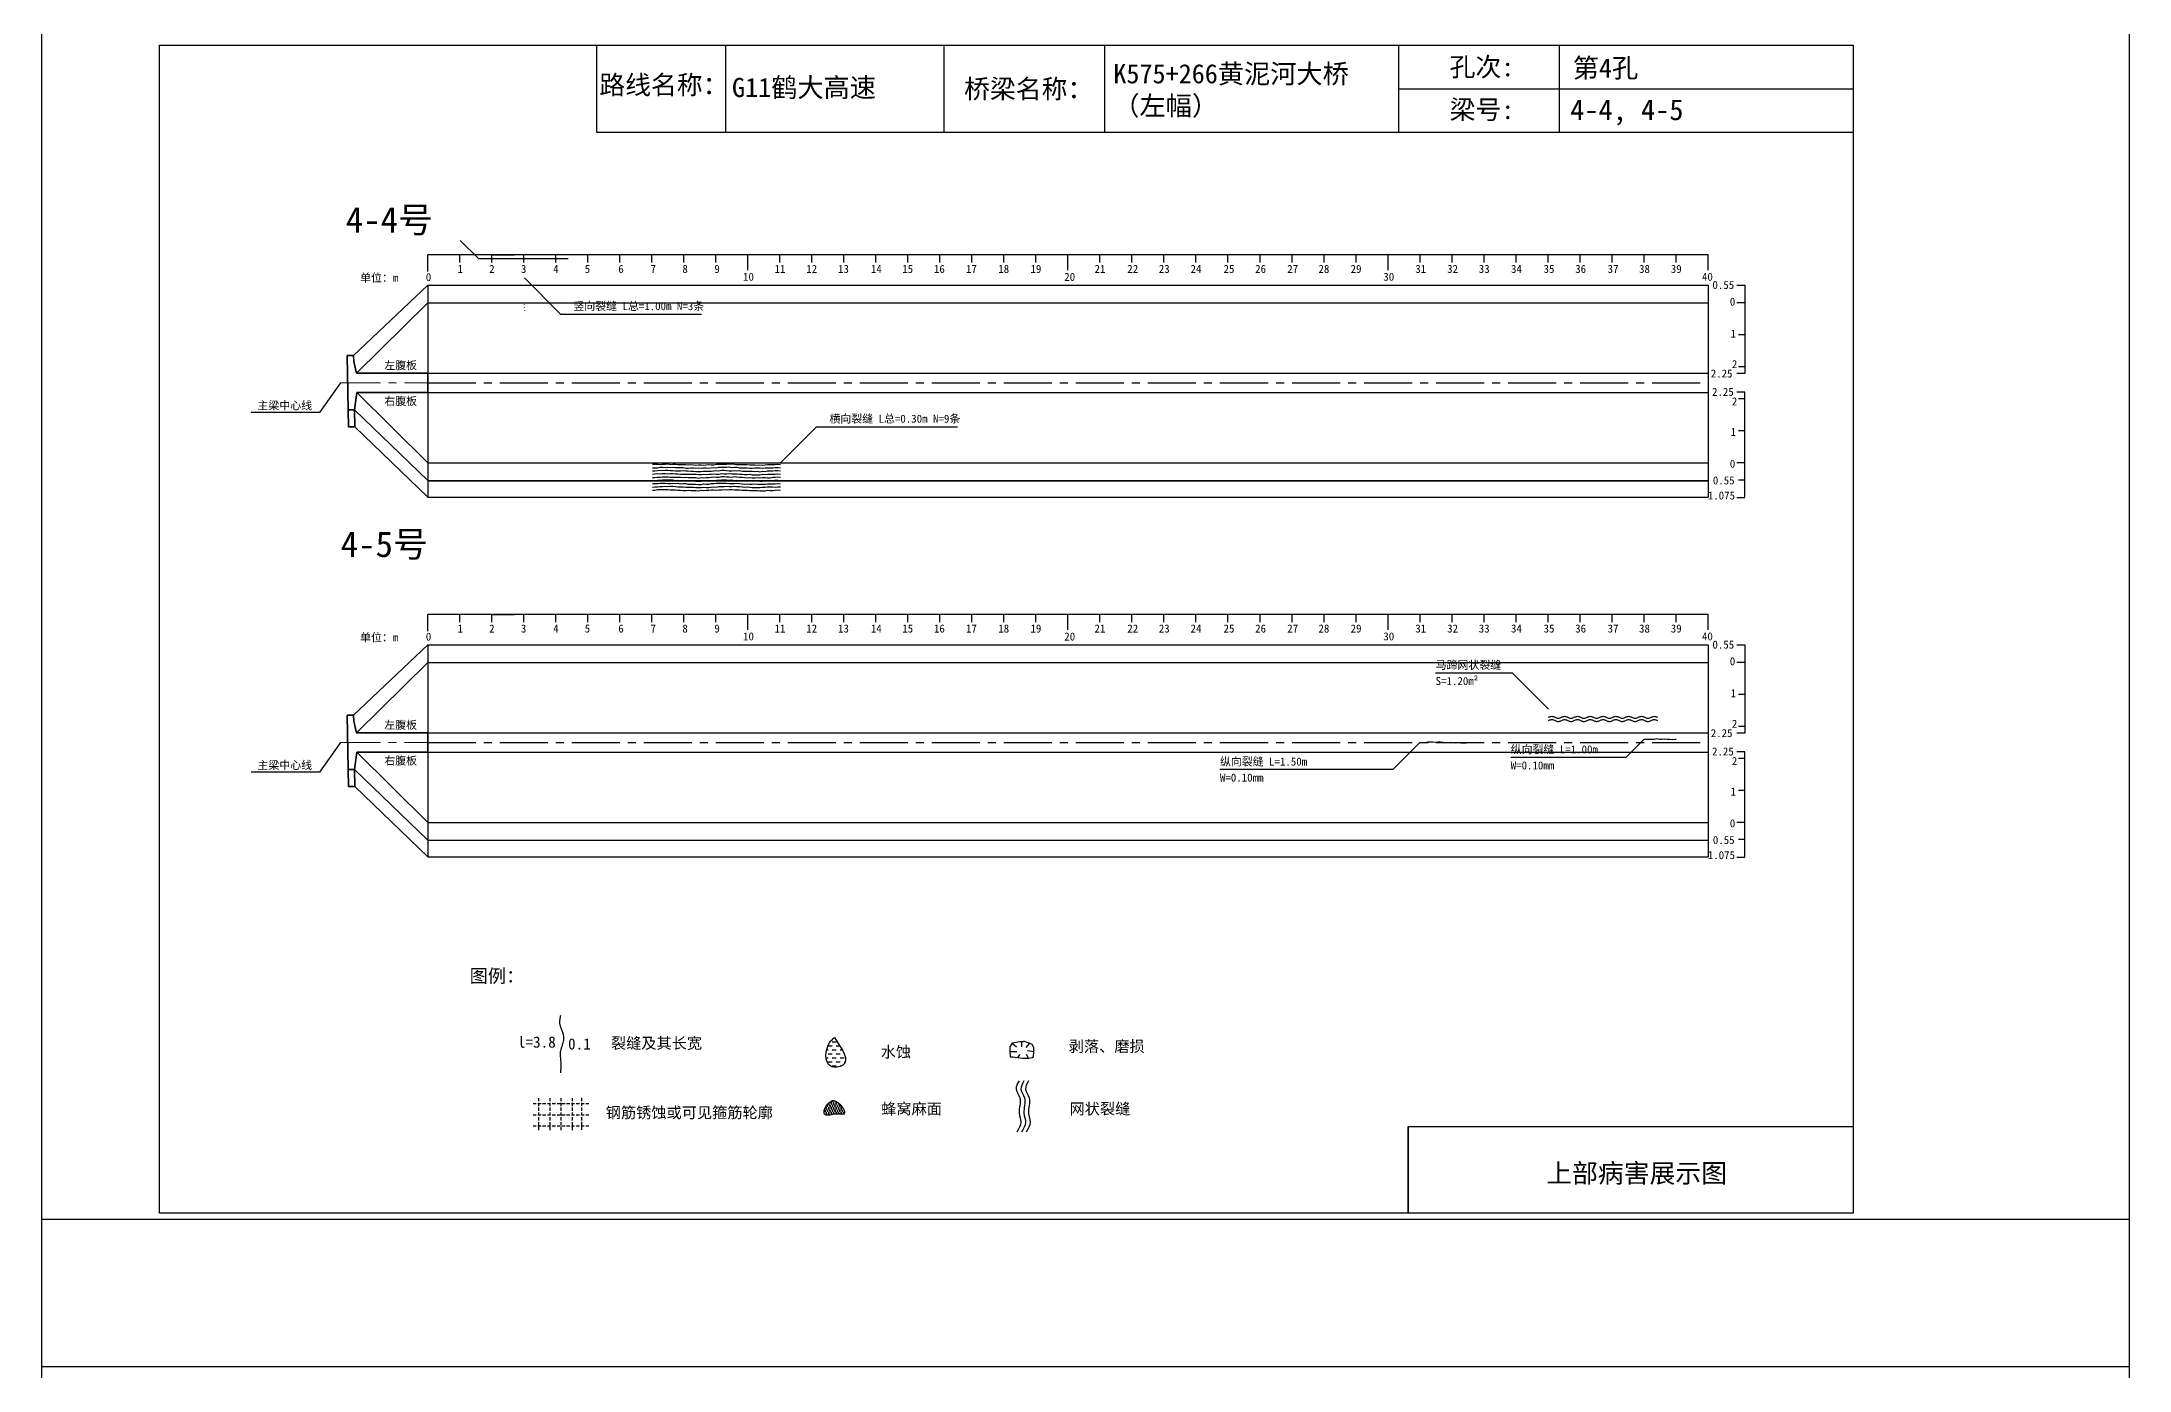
# Model space of a CAD drawing. Header units: millimetres. Extents: x -37 to 615, y -7153 to 23.
# Drawn here: x -37 to 615, y -3419 to -3004 of the extents above; entities that cross this region are included whole.
import ezdxf

# ---------------------------------------------------------------- set-up
doc = ezdxf.new("R2010")
doc.units = ezdxf.units.MM
for name, pattern in [('CENTER', [2, 1.25, -0.25, 0.25, -0.25]), ('CENTER2', [1.125, 0.75, -0.125, 0.125, -0.125]), ('DASHED', [0.75, 0.5, -0.25])]:
    doc.linetypes.add(name, pattern=pattern)
for name, color, linetype in [('加固措施', 7, 'Continuous'), ('图层1', 7, 'Continuous'), ('病害', 5, 'Continuous'), ('轮廓', 3, 'Continuous')]:
    doc.layers.add(name, color=color, linetype=linetype)
doc.layers.add('虚线', color=7, linetype='Continuous', lineweight=30)
doc.styles.get("Standard").update_dxf_attribs({"font": ''})
doc.styles.add('汉字', font='')
doc.styles.get('Standard').set_extended_font_data('SimSun')
doc.styles.get('汉字').set_extended_font_data('SimSun')
pattern_1 = [(0, (-2783.5002, -201.1734), (0.38480574, 0.76961148), [0, -0.76961148])]
pattern_2 = [(0, (-4794.9262, -487.88576), (0.38480574, 0.76961148), [0, -0.76961148])]
pattern_3 = [(0, (-2240.9707, -124.7498), (1.2467706, 1.2467706), [1.2467706, -1.2467706])]

# ---------------------------------------------------------------- blocks, each defined once
blk = doc.blocks.new('adfsd')
at = {"lineweight": -2, "ltscale": 0.5}
for p, q in [((1140.897, -3083.694), (1140.936, -3083.729)), ((1140.983, -3083.682), (1140.981, -3083.729)), ((1141.053, -3083.694), (1141.022, -3083.735)), ((1140.876, -3083.768), (1140.94, -3083.769)), ((1140.948, -3083.824), (1140.969, -3083.796)), ((1141.045, -3083.83), (1141.028, -3083.796)), ((1141.094, -3083.772), (1141.036, -3083.763))]:
    blk.add_line(p, q, dxfattribs=at)
blk.add_lwpolyline([(1141, -3083.682), (1140.967, -3083.682), (1140.934, -3083.69), (1140.897, -3083.694), (1140.876, -3083.727), (1140.876, -3083.768), (1140.88, -3083.818), (1140.905, -3083.818), (1140.991, -3083.83), (1141.045, -3083.83), (1141.078, -3083.822), (1141.09, -3083.814), (1141.094, -3083.772), (1141.094, -3083.735), (1141.078, -3083.707), (1141.053, -3083.694), (1141.033, -3083.69), (1141, -3083.678)], dxfattribs=at)
blk = doc.blocks.new('chi')
at = {"color": 0}
for p, q in [((1147.409, -3079.329), (1147.409, -3078.8)), ((1187.409, -3078.8), (1147.409, -3078.8)), ((1148.409, -3079.041), (1148.409, -3078.8)), ((1149.409, -3079.041), (1149.409, -3078.8)), ((1149.409, -3078.8), (1150.109, -3078.8)), ((1150.409, -3079.041), (1150.409, -3078.8)), ((1151.409, -3079.041), (1151.409, -3078.8)), ((1152.409, -3079.041), (1152.409, -3078.8)), ((1153.409, -3079.041), (1153.409, -3078.8)), ((1154.409, -3079.041), (1154.409, -3078.8)), ((1155.409, -3079.041), (1155.409, -3078.8)), ((1156.409, -3079.041), (1156.409, -3078.8)), ((1157.409, -3079.283), (1157.409, -3078.8)), ((1158.409, -3079.041), (1158.409, -3078.8)), ((1159.409, -3079.041), (1159.409, -3078.8)), ((1160.409, -3079.041), (1160.409, -3078.8)), ((1161.409, -3079.041), (1161.409, -3078.8)), ((1162.409, -3079.041), (1162.409, -3078.8)), ((1163.409, -3079.041), (1163.409, -3078.8)), ((1164.409, -3079.041), (1164.409, -3078.8)), ((1165.409, -3079.041), (1165.409, -3078.8)), ((1166.409, -3079.041), (1166.409, -3078.8)), ((1167.409, -3079.283), (1167.409, -3078.8)), ((1168.409, -3079.041), (1168.409, -3078.8)), ((1169.409, -3079.041), (1169.409, -3078.8)), ((1170.409, -3079.041), (1170.409, -3078.8)), ((1171.409, -3079.041), (1171.409, -3078.8)), ((1172.409, -3079.041), (1172.409, -3078.8)), ((1173.409, -3079.041), (1173.409, -3078.8)), ((1174.409, -3079.041), (1174.409, -3078.8)), ((1175.409, -3079.041), (1175.409, -3078.8)), ((1176.409, -3079.041), (1176.409, -3078.8)), ((1177.409, -3079.283), (1177.409, -3078.8)), ((1178.409, -3079.041), (1178.409, -3078.8)), ((1179.409, -3079.041), (1179.409, -3078.8)), ((1180.409, -3079.041), (1180.409, -3078.8)), ((1181.409, -3079.041), (1181.409, -3078.8)), ((1182.409, -3079.041), (1182.409, -3078.8)), ((1183.409, -3079.041), (1183.409, -3078.8)), ((1184.409, -3079.041), (1184.409, -3078.8)), ((1185.409, -3079.041), (1185.409, -3078.8)), ((1186.409, -3079.041), (1186.409, -3078.8)), ((1187.409, -3079.283), (1187.409, -3078.8))]:
    blk.add_line(p, q, dxfattribs=at)
for s, p in [('0', (1147.349, -3079.623)), ('1', (1148.339, -3079.368)), ('2', (1149.328, -3079.368)), ('3', (1150.319, -3079.368)), ('4', (1151.329, -3079.368)), ('5', (1152.313, -3079.368)), ('6', (1153.363, -3079.368)), ('7', (1154.37, -3079.368)), ('8', (1155.363, -3079.368)), ('9', (1156.363, -3079.368)), ('10', (1157.259, -3079.613)), ('11', (1158.242, -3079.368)), ('12', (1159.233, -3079.368)), ('13', (1160.227, -3079.368)), ('14', (1161.252, -3079.368)), ('15', (1162.233, -3079.368)), ('16', (1163.223, -3079.368)), ('17', (1164.224, -3079.368)), ('18', (1165.232, -3079.368)), ('19', (1166.238, -3079.368)), ('20', (1167.294, -3079.617)), ('21', (1168.24, -3079.368)), ('22', (1169.264, -3079.368)), ('23', (1170.247, -3079.368)), ('24', (1171.24, -3079.368)), ('25', (1172.271, -3079.368)), ('26', (1173.258, -3079.368)), ('27', (1174.261, -3079.368)), ('28', (1175.236, -3079.368)), ('29', (1176.24, -3079.368)), ('30', (1177.262, -3079.613)), ('31', (1178.261, -3079.368)), ('32', (1179.256, -3079.368)), ('33', (1180.243, -3079.368)), ('34', (1181.251, -3079.368)), ('35', (1182.269, -3079.368)), ('36', (1183.256, -3079.368)), ('37', (1184.269, -3079.368)), ('38', (1185.251, -3079.368)), ('39', (1186.242, -3079.368)), ('40', (1187.216, -3079.613))]:
    blk.add_text(s, height=0.25).set_placement(p)
blk = doc.blocks.new('kopp')
at = {"color": 0}
for p, q in [((1188.308, -3078.25), (1188.558, -3078.25)), ((1188.558, -3078.25), (1188.558, -3078.8)), ((1188.558, -3078.8), (1188.308, -3078.8)), ((1188.558, -3078.8), (1188.558, -3079.8)), ((1188.558, -3079.8), (1188.358, -3079.8)), ((1188.558, -3079.8), (1188.558, -3079.8)), ((1188.558, -3079.8), (1188.558, -3080.8)), ((1188.558, -3081.009), (1188.308, -3081.009)), ((1188.558, -3080.8), (1188.358, -3080.8)), ((1188.558, -3080.8), (1188.558, -3081.009)), ((1188.558, -3081.592), (1188.308, -3081.592)), ((1188.558, -3081.8), (1188.358, -3081.8)), ((1188.558, -3081.8), (1188.558, -3081.592)), ((1188.558, -3082.8), (1188.558, -3081.8)), ((1188.558, -3082.8), (1188.358, -3082.8)), ((1188.558, -3083.8), (1188.558, -3082.8)), ((1188.558, -3082.8), (1188.558, -3082.8)), ((1188.558, -3083.8), (1188.308, -3083.8)), ((1188.558, -3084.875), (1188.558, -3083.8)), ((1188.558, -3084.338), (1188.358, -3084.338)), ((1188.308, -3084.888), (1188.558, -3084.888))]:
    blk.add_line(p, q, dxfattribs=at)
for s, p in [('0.55', (1187.543, -3078.37)), ('0', (1188.086, -3078.891)), ('1', (1188.109, -3079.89)), ('2', (1188.15, -3080.842)), ('2.25', (1187.49, -3081.135)), ('2.25', (1187.53, -3081.708)), ('2', (1188.15, -3082.006)), ('1', (1188.109, -3082.959)), ('0', (1188.086, -3083.954)), ('0.55', (1187.556, -3084.474)), ('1.075', (1187.398, -3084.946))]:
    blk.add_text(s, height=0.25).set_placement(p)

msp = doc.modelspace()

# ---------------------------------------------------------------- hatches: boundary and pattern name
at = {"layer": '加固措施', "lineweight": -2}
h = msp.add_hatch(dxfattribs=at)
h.set_pattern_fill('DASH', color=256, scale=0.626645)
h.set_pattern_definition(pattern_3)
edge = h.paths.add_edge_path()
edge.add_spline(control_points=[(210.85, -3315.12), (210.36, -3315.55), (208.03, -3317.61), (207.41, -3325.1), (216.74, -3323.77), (213.29, -3318.7), (210.85, -3315.12)], knot_values=[0, 0, 0, 0, 3.237042, 15.187225, 21.182779, 35.601669, 35.601669, 35.601669, 35.601669], degree=3, periodic=0)
h = msp.add_hatch(dxfattribs=at)
h.set_pattern_fill('DASH', color=256, scale=0.626645)
h.set_pattern_definition(pattern_3)
edge = h.paths.add_edge_path()
edge.add_spline(control_points=[(210.85, -3315.12), (210.36, -3315.55), (208.03, -3317.61), (207.41, -3325.1), (216.74, -3323.77), (213.29, -3318.7), (210.85, -3315.12)], knot_values=[0, 0, 0, 0, 3.237042, 15.187225, 21.182779, 35.601669, 35.601669, 35.601669, 35.601669], degree=3, periodic=0)
h = msp.add_hatch(dxfattribs=at)
h.set_pattern_fill('DOTS', scale=0.696272)
h.set_pattern_definition(pattern_1)
edge = h.paths.add_edge_path()
edge.add_spline(control_points=[(210.19, -3334.78), (209.15, -3335.49), (207.68, -3336.51), (207.52, -3340.25), (211, -3338.53), (215.72, -3339.88), (212.21, -3334.7), (210.31, -3334.78), (210.19, -3334.78)], knot_values=[0, 0, 0, 0, 5.205471, 7.397577, 12.944796, 16.169923, 23.88441, 24.400432, 24.400432, 24.400432, 24.400432], degree=3, periodic=0)
h = msp.add_hatch(dxfattribs=at)
h.set_pattern_fill('DOTS', scale=0.696272)
h.set_pattern_definition(pattern_1)
edge = h.paths.add_edge_path()
edge.add_spline(control_points=[(210.19, -3334.78), (209.15, -3335.49), (207.68, -3336.51), (207.52, -3340.25), (211, -3338.53), (215.72, -3339.88), (212.21, -3334.7), (210.31, -3334.78), (210.19, -3334.78)], knot_values=[0, 0, 0, 0, 5.205471, 7.397577, 12.944796, 16.169923, 23.88441, 24.400432, 24.400432, 24.400432, 24.400432], degree=3, periodic=0)
at = {"layer": '病害', "lineweight": -2}
h = msp.add_hatch(dxfattribs=at)
h.set_pattern_fill('DOTS', color=4, scale=0.696272, style=0)
h.set_pattern_definition(pattern_2)
edge = h.paths.add_edge_path()
edge.add_spline(control_points=[(210.19, -3334.78), (209.15, -3335.49), (207.68, -3336.51), (207.52, -3340.25), (211, -3338.53), (215.72, -3339.88), (212.21, -3334.7), (210.31, -3334.78), (210.19, -3334.78)], knot_values=[0, 0, 0, 0, 1.041094, 1.479515, 2.588959, 3.233985, 4.776882, 4.880086, 4.880086, 4.880086, 4.880086], degree=3, periodic=0)
h = msp.add_hatch(dxfattribs=at)
h.set_pattern_fill('DOTS', color=4, scale=0.696272, style=0)
h.set_pattern_definition(pattern_2)
edge = h.paths.add_edge_path()
edge.add_spline(control_points=[(210.19, -3334.78), (209.15, -3335.49), (207.68, -3336.51), (207.52, -3340.25), (211, -3338.53), (215.72, -3339.88), (212.21, -3334.7), (210.31, -3334.78), (210.19, -3334.78)], knot_values=[0, 0, 0, 0, 1.041094, 1.479515, 2.588959, 3.233985, 4.776882, 4.880086, 4.880086, 4.880086, 4.880086], degree=3, periodic=0)

# ---------------------------------------------------------------- linework, layer by layer
at = {"color": 0, "linetype": 'ByBlock'}
for p, q in [((0, -3005.15), (529.17, -3005.15)), ((0, -3370), (0, -3005.15)), ((136.5, -3005.15), (136.5, -3032.28)), ((245.1, -3005.15), (245.1, -3032.28)), ((387.13, -3005.15), (387.13, -3032.28)), ((437.29, -3005.21), (437.29, -3032.34)), ((529.17, -3005.15), (529.17, -3370)), ((136.5, -3032.28), (529.17, -3032.28)), ((390.12, -3370), (390.12, -3342.88)), ((390.12, -3342.88), (529.17, -3342.88)), ((529.17, -3370), (0, -3370))]:
    msp.add_line(p, q, dxfattribs=at)
at = {"color": 7}
msp.add_line((94, -3066.14), (94, -3066.14), dxfattribs=at)
msp.add_line((94, -3066.14), (94, -3066.14), dxfattribs=at)
msp.add_line((94, -3066.14), (94, -3066.14), dxfattribs=at)
msp.add_line((94, -3066.14), (94, -3066.14), dxfattribs=at)
msp.add_line((94, -3066.14), (94, -3066.14), dxfattribs=at)
msp.add_line((94, -3066.14), (94, -3066.14), dxfattribs=at)
msp.add_line((94, -3066.14), (94, -3066.14), dxfattribs=at)
at = {"color": 0}
for p, q in [((60.65, -3102.07), (83.82, -3080.07)), ((83.82, -3080.07), (83.82, -3146.32)), ((83.82, -3080.07), (483.82, -3080.07)), ((483.82, -3080.07), (483.82, -3146.32)), ((61.57, -3107.57), (83.82, -3085.57)), ((56.57, -3110.57), (49.96, -3119.83)), ((83.82, -3107.57), (483.82, -3107.57)), ((483.82, -3107.57), (483.82, -3110.57)), ((61.64, -3113.57), (83.82, -3135.57)), ((83.82, -3113.57), (483.82, -3113.57)), ((49.96, -3119.83), (28.63, -3119.83)), ((60.99, -3119.07), (83.82, -3141.07)), ((61.09, -3124.32), (83.82, -3146.32)), ((83.82, -3135.57), (483.82, -3135.57)), ((83.82, -3141.07), (483.82, -3141.07)), ((83.82, -3141.19), (483.82, -3141.19)), ((83.82, -3146.32), (483.82, -3146.32)), ((60.65, -3214.41), (83.82, -3192.41)), ((83.82, -3192.41), (83.82, -3258.66)), ((83.82, -3192.41), (483.82, -3192.41)), ((483.82, -3192.41), (483.82, -3258.66)), ((61.57, -3219.92), (83.82, -3197.91)), ((83.82, -3197.91), (483.82, -3197.91)), ((83.82, -3219.91), (483.82, -3219.91)), ((483.82, -3219.91), (483.82, -3222.91)), ((56.57, -3222.91), (49.96, -3232.17)), ((61.64, -3225.91), (83.82, -3247.91)), ((83.82, -3225.91), (483.82, -3225.91)), ((49.96, -3232.17), (28.63, -3232.17)), ((60.99, -3231.41), (83.82, -3253.41)), ((61.09, -3236.66), (83.82, -3258.66)), ((83.82, -3247.91), (483.82, -3247.91)), ((83.82, -3253.41), (483.82, -3253.41)), ((83.82, -3258.66), (483.82, -3258.66))]:
    msp.add_line(p, q, dxfattribs=at)
msp.add_line((83.82, -3085.57), (483.82, -3085.57))
at = {"color": 1, "linetype": 'CENTER2', "ltscale": 20}
for p, q in [((83.82, -3110.57), (483.82, -3110.57)), ((83.82, -3222.91), (483.82, -3222.91))]:
    msp.add_line(p, q, dxfattribs=at)
at = {"color": 1, "linetype": 'DASHED', "ltscale": 2}
for p, q in [((116.71, -3335.75), (134.11, -3335.75)), ((116.71, -3335.75), (134.11, -3335.75)), ((118.45, -3334.01), (118.45, -3344.45)), ((118.45, -3334.01), (118.45, -3344.45)), ((121.93, -3334.01), (121.93, -3344.45)), ((121.93, -3334.01), (121.93, -3344.45)), ((125.41, -3334.01), (125.41, -3344.45)), ((125.41, -3334.01), (125.41, -3344.45)), ((128.89, -3334.01), (128.89, -3344.45)), ((128.89, -3334.01), (128.89, -3344.45)), ((131.87, -3333.98), (131.87, -3344.43)), ((131.87, -3333.98), (131.87, -3344.43)), ((116.71, -3339.23), (134.11, -3339.23)), ((116.71, -3339.23), (134.11, -3339.23)), ((116.71, -3342.71), (134.11, -3342.71)), ((116.71, -3342.71), (134.11, -3342.71))]:
    msp.add_line(p, q, dxfattribs=at)
at = {"color": 3, "linetype": 'ByBlock'}
for points in [[(-36.77, -2956.81), (615.38, -2956.81), (615.38, -3417.93), (-36.77, -3417.93)], [(-36.77, -3371.81), (615.38, -3371.81), (615.38, -3832.93), (-36.77, -3832.93)]]:
    msp.add_lwpolyline(points, close=True, dxfattribs=at)
at = {"color": 7}
for points in [[(94, -3066.14), (94, -3066.14), (94, -3066.14), (94, -3066.14), (94, -3066.14), (94, -3066.14), (94, -3066.14), (94, -3066.14), (94, -3066.14), (94, -3066.14), (94, -3066.14), (94, -3066.14), (94, -3066.14), (94, -3066.14), (94, -3066.14), (94, -3066.14), (94, -3066.14), (94, -3066.14)], [(94, -3066.14), (99.66, -3071.8), (127.66, -3071.8)], [(114, -3077.82), (125.31, -3089.13), (169.31, -3089.13)], [(114, -3086.18), (114, -3086.1)], [(114, -3087.15), (114, -3087.1)], [(114, -3088.04), (114, -3088.1)], [(194, -3135.6), (205.31, -3124.29), (249.31, -3124.29)], [(154, -3136.03), (154.8, -3135.99), (155.6, -3135.95), (156.4, -3136.08), (157.2, -3135.97), (158, -3136.01), (158.8, -3135.86), (159.6, -3136.05), (160.4, -3136.03), (161.2, -3135.97), (162, -3136.05), (162.8, -3136.12), (163.6, -3136.12), (164.4, -3136.09), (165.2, -3136.19), (166, -3136.14), (166.8, -3136.25), (167.6, -3136.32), (168.4, -3136.25), (169.2, -3136.21), (170, -3136.3), (170.8, -3136.21), (171.6, -3136.15), (172.4, -3136.22), (173.2, -3136.16), (174, -3136.02), (174.8, -3135.99), (175.6, -3136.02), (176.4, -3135.96), (177.2, -3136.01), (178, -3135.92), (178.8, -3135.87), (179.6, -3136.01), (180.4, -3136.1), (181.2, -3136.1), (182, -3136.1), (182.8, -3136.11), (183.6, -3136.14), (184.4, -3136.2), (185.2, -3136.19), (186, -3136.2), (186.8, -3136.33), (187.6, -3136.2), (188.4, -3136.29), (189.2, -3136.24), (190, -3136.11), (190.8, -3136.05), (191.6, -3136.15), (192.4, -3136.06), (193.2, -3135.99), (194, -3136.1)], [(154, -3137.19), (154.8, -3137.13), (155.6, -3137.1), (156.4, -3136.95), (157.2, -3136.92), (158, -3137.03), (158.8, -3136.93), (159.6, -3137.02), (160.4, -3136.89), (161.2, -3137.02), (162, -3137.04), (162.8, -3137.01), (163.6, -3137.07), (164.4, -3137.23), (165.2, -3137.2), (166, -3137.13), (166.8, -3137.17), (167.6, -3137.23), (168.4, -3137.19), (169.2, -3137.25), (170, -3137.19), (170.8, -3137.1), (171.6, -3137.23), (172.4, -3137.12), (173.2, -3137.08), (174, -3137.13), (174.8, -3136.92), (175.6, -3136.91), (176.4, -3136.96), (177.2, -3136.95), (178, -3136.87), (178.8, -3137.03), (179.6, -3136.97), (180.4, -3136.97), (181.2, -3137.12), (182, -3137.11), (182.8, -3137.11), (183.6, -3137.09), (184.4, -3137.2), (185.2, -3137.25), (186, -3137.15), (186.8, -3137.17), (187.6, -3137.19), (188.4, -3137.28), (189.2, -3137.12), (190, -3137.09), (190.8, -3137.15), (191.6, -3137.18), (192.4, -3137.08), (193.2, -3136.99), (194, -3137.1)], [(154, -3138.05), (154.8, -3138.1), (155.6, -3137.98), (156.4, -3137.92), (157.2, -3137.93), (158, -3137.87), (158.8, -3137.92), (159.6, -3138.02), (160.4, -3137.95), (161.2, -3138.04), (162, -3138.06), (162.8, -3138.03), (163.6, -3138.01), (164.4, -3138.12), (165.2, -3138.09), (166, -3138.21), (166.8, -3138.2), (167.6, -3138.28), (168.4, -3138.33), (169.2, -3138.27), (170, -3138.23), (170.8, -3138.18), (171.6, -3138.13), (172.4, -3138.14), (173.2, -3138.03), (174, -3137.98), (174.8, -3138.05), (175.6, -3137.91), (176.4, -3137.9), (177.2, -3137.95), (178, -3138.05), (178.8, -3138.03), (179.6, -3137.95), (180.4, -3138.07), (181.2, -3138), (182, -3138.15), (182.8, -3138.17), (183.6, -3138.21), (184.4, -3138.13), (185.2, -3138.19), (186, -3138.28), (186.8, -3138.2), (187.6, -3138.34), (188.4, -3138.17), (189.2, -3138.29), (190, -3138.11), (190.8, -3138.1), (191.6, -3138.03), (192.4, -3138.02), (193.2, -3138.02), (194, -3138.1)], [(154, -3139.15), (154.8, -3139), (155.6, -3138.96), (156.4, -3139.03), (157.2, -3138.94), (158, -3138.87), (158.8, -3138.97), (159.6, -3138.87), (160.4, -3138.88), (161.2, -3139.04), (162, -3139.02), (162.8, -3139.17), (163.6, -3139.16), (164.4, -3139.12), (165.2, -3139.13), (166, -3139.14), (166.8, -3139.17), (167.6, -3139.17), (168.4, -3139.21), (169.2, -3139.21), (170, -3139.17), (170.8, -3139.19), (171.6, -3139.14), (172.4, -3139.07), (173.2, -3138.99), (174, -3139.09), (174.8, -3139.07), (175.6, -3138.94), (176.4, -3139.02), (177.2, -3139.02), (178, -3138.95), (178.8, -3138.99), (179.6, -3139), (180.4, -3139), (181.2, -3139.12), (182, -3139.07), (182.8, -3139.18), (183.6, -3139.2), (184.4, -3139.16), (185.2, -3139.29), (186, -3139.31), (186.8, -3139.29), (187.6, -3139.34), (188.4, -3139.15), (189.2, -3139.19), (190, -3139.15), (190.8, -3139.15), (191.6, -3139.09), (192.4, -3139.09), (193.2, -3138.97), (194, -3139.1)], [(154, -3140.14), (154.8, -3140.12), (155.6, -3140.09), (156.4, -3140.08), (157.2, -3139.97), (158, -3139.97), (158.8, -3139.94), (159.6, -3140.04), (160.4, -3140.03), (161.2, -3140.06), (162, -3140.07), (162.8, -3140.1), (163.6, -3140.17), (164.4, -3140.1), (165.2, -3140.18), (166, -3140.11), (166.8, -3140.17), (167.6, -3140.15), (168.4, -3140.35), (169.2, -3140.21), (170, -3140.23), (170.8, -3140.11), (171.6, -3140.14), (172.4, -3140.1), (173.2, -3139.99), (174, -3140.01), (174.8, -3140.05), (175.6, -3139.9), (176.4, -3139.87), (177.2, -3139.97), (178, -3139.94), (178.8, -3140.01), (179.6, -3139.9), (180.4, -3139.95), (181.2, -3140.07), (182, -3140.03), (182.8, -3140.14), (183.6, -3140.26), (184.4, -3140.12), (185.2, -3140.29), (186, -3140.24), (186.8, -3140.16), (187.6, -3140.31), (188.4, -3140.14), (189.2, -3140.2), (190, -3140.28), (190.8, -3140.23), (191.6, -3140.07), (192.4, -3140.01), (193.2, -3139.96), (194, -3140.1)], [(154, -3141.12), (154.8, -3141.14), (155.6, -3141.02), (156.4, -3140.95), (157.2, -3140.87), (158, -3140.9), (158.8, -3140.92), (159.6, -3140.87), (160.4, -3140.92), (161.2, -3141.07), (162, -3141.04), (162.8, -3141.1), (163.6, -3141.19), (164.4, -3141.24), (165.2, -3141.12), (166, -3141.2), (166.8, -3141.22), (167.6, -3141.3), (168.4, -3141.3), (169.2, -3141.26), (170, -3141.2), (170.8, -3141.21), (171.6, -3141.26), (172.4, -3141.09), (173.2, -3141.08), (174, -3141.02), (174.8, -3140.99), (175.6, -3140.93), (176.4, -3140.94), (177.2, -3140.91), (178, -3141.04), (178.8, -3140.88), (179.6, -3141.06), (180.4, -3140.95), (181.2, -3141.09), (182, -3141.17), (182.8, -3141.07), (183.6, -3141.18), (184.4, -3141.22), (185.2, -3141.19), (186, -3141.25), (186.8, -3141.24), (187.6, -3141.32), (188.4, -3141.26), (189.2, -3141.15), (190, -3141.17), (190.8, -3141.05), (191.6, -3141.18), (192.4, -3141.03), (193.2, -3140.95), (194, -3141.1)], [(154, -3142.04), (154.8, -3142.01), (155.6, -3142.05), (156.4, -3141.9), (157.2, -3141.96), (158, -3141.94), (158.8, -3142.03), (159.6, -3142.06), (160.4, -3141.95), (161.2, -3141.99), (162, -3141.94), (162.8, -3142.11), (163.6, -3142.06), (164.4, -3142.07), (165.2, -3142.21), (166, -3142.23), (166.8, -3142.21), (167.6, -3142.25), (168.4, -3142.32), (169.2, -3142.3), (170, -3142.16), (170.8, -3142.26), (171.6, -3142.22), (172.4, -3142.06), (173.2, -3142.01), (174, -3141.97), (174.8, -3141.92), (175.6, -3141.88), (176.4, -3141.97), (177.2, -3141.94), (178, -3141.99), (178.8, -3142.05), (179.6, -3142.06), (180.4, -3141.97), (181.2, -3142.05), (182, -3142.12), (182.8, -3142.2), (183.6, -3142.13), (184.4, -3142.28), (185.2, -3142.2), (186, -3142.16), (186.8, -3142.29), (187.6, -3142.26), (188.4, -3142.21), (189.2, -3142.25), (190, -3142.16), (190.8, -3142.13), (191.6, -3142.13), (192.4, -3142.1), (193.2, -3142.04), (194, -3142.1)], [(154, -3143.2), (154.8, -3143.11), (155.6, -3143.08), (156.4, -3142.94), (157.2, -3142.98), (158, -3142.89), (158.8, -3143.02), (159.6, -3142.91), (160.4, -3142.9), (161.2, -3143.01), (162, -3143.06), (162.8, -3143.11), (163.6, -3143.1), (164.4, -3143.21), (165.2, -3143.16), (166, -3143.15), (166.8, -3143.16), (167.6, -3143.32), (168.4, -3143.24), (169.2, -3143.29), (170, -3143.14), (170.8, -3143.28), (171.6, -3143.25), (172.4, -3143.22), (173.2, -3143.08), (174, -3143.14), (174.8, -3142.99), (175.6, -3143), (176.4, -3142.94), (177.2, -3142.87), (178, -3142.94), (178.8, -3142.95), (179.6, -3142.88), (180.4, -3143.02), (181.2, -3142.99), (182, -3143.11), (182.8, -3143.18), (183.6, -3143.11), (184.4, -3143.15), (185.2, -3143.27), (186, -3143.25), (186.8, -3143.25), (187.6, -3143.27), (188.4, -3143.23), (189.2, -3143.18), (190, -3143.11), (190.8, -3143.08), (191.6, -3143.08), (192.4, -3143.13), (193.2, -3143.03), (194, -3143.1)], [(154, -3144.11), (154.8, -3144.12), (155.6, -3143.93), (156.4, -3143.96), (157.2, -3143.88), (158, -3143.91), (158.8, -3143.95), (159.6, -3143.98), (160.4, -3144.03), (161.2, -3144), (162, -3144.12), (162.8, -3144.1), (163.6, -3144.2), (164.4, -3144.21), (165.2, -3144.1), (166, -3144.24), (166.8, -3144.24), (167.6, -3144.26), (168.4, -3144.34), (169.2, -3144.14), (170, -3144.26), (170.8, -3144.15), (171.6, -3144.16), (172.4, -3144.06), (173.2, -3144.02), (174, -3144.09), (174.8, -3144), (175.6, -3144.05), (176.4, -3143.93), (177.2, -3143.98), (178, -3143.92), (178.8, -3143.9), (179.6, -3143.98), (180.4, -3144.04), (181.2, -3143.97), (182, -3144.08), (182.8, -3144.16), (183.6, -3144.09), (184.4, -3144.2), (185.2, -3144.23), (186, -3144.22), (186.8, -3144.25), (187.6, -3144.32), (188.4, -3144.3), (189.2, -3144.3), (190, -3144.15), (190.8, -3144.2), (191.6, -3144.17), (192.4, -3144.09), (193.2, -3143.98), (194, -3144.1)], [(434, -3212.55), (422.69, -3201.24), (398.69, -3201.24)], [(434, -3215.05), (434.2, -3214.96), (434.4, -3214.88), (434.6, -3214.81), (434.8, -3214.77), (435, -3214.75), (435.2, -3214.77), (435.4, -3214.81), (435.6, -3214.88), (435.8, -3214.96), (436, -3215.05), (436.2, -3215.15), (436.4, -3215.23), (436.6, -3215.3), (436.8, -3215.34), (437, -3215.35), (437.2, -3215.34), (437.4, -3215.3), (437.6, -3215.23), (437.8, -3215.15), (438, -3215.05), (438.2, -3214.96), (438.4, -3214.88), (438.6, -3214.81), (438.8, -3214.77), (439, -3214.75), (439.2, -3214.77), (439.4, -3214.81), (439.6, -3214.88), (439.8, -3214.96), (440, -3215.05), (440.2, -3215.15), (440.4, -3215.23), (440.6, -3215.3), (440.8, -3215.34), (441, -3215.35), (441.2, -3215.34), (441.4, -3215.3), (441.6, -3215.23), (441.8, -3215.15), (442, -3215.05), (442.2, -3214.96), (442.4, -3214.88), (442.6, -3214.81), (442.8, -3214.77), (443, -3214.75), (443.2, -3214.77), (443.4, -3214.81), (443.6, -3214.88), (443.8, -3214.96), (444, -3215.05), (444.2, -3215.15), (444.4, -3215.23), (444.6, -3215.3), (444.8, -3215.34), (445, -3215.35), (445.2, -3215.34), (445.4, -3215.3), (445.6, -3215.23), (445.8, -3215.15), (446, -3215.05), (446.2, -3214.96), (446.4, -3214.88), (446.6, -3214.81), (446.8, -3214.77), (447, -3214.75), (447.2, -3214.77), (447.4, -3214.81), (447.6, -3214.88), (447.8, -3214.96), (448, -3215.05), (448.2, -3215.15), (448.4, -3215.23), (448.6, -3215.3), (448.8, -3215.34), (449, -3215.35), (449.2, -3215.34), (449.4, -3215.3), (449.6, -3215.23), (449.8, -3215.15), (450, -3215.05), (450.2, -3214.96), (450.4, -3214.88), (450.6, -3214.81), (450.8, -3214.77), (451, -3214.75), (451.2, -3214.77), (451.4, -3214.81), (451.6, -3214.88), (451.8, -3214.96), (452, -3215.05), (452.2, -3215.15), (452.4, -3215.23), (452.6, -3215.3), (452.8, -3215.34), (453, -3215.35), (453.2, -3215.34), (453.4, -3215.3), (453.6, -3215.23), (453.8, -3215.15), (454, -3215.05), (454.2, -3214.96), (454.4, -3214.88), (454.6, -3214.81), (454.8, -3214.77), (455, -3214.75), (455.2, -3214.77), (455.4, -3214.81), (455.6, -3214.88), (455.8, -3214.96), (456, -3215.05), (456.2, -3215.15), (456.4, -3215.23), (456.6, -3215.3), (456.8, -3215.34), (457, -3215.35), (457.2, -3215.34), (457.4, -3215.3), (457.6, -3215.23), (457.8, -3215.15), (458, -3215.05), (458.2, -3214.96), (458.4, -3214.88), (458.6, -3214.81), (458.8, -3214.77), (459, -3214.75), (459.2, -3214.77), (459.4, -3214.81), (459.6, -3214.88), (459.8, -3214.96), (460, -3215.05), (460.2, -3215.15), (460.4, -3215.23), (460.6, -3215.3), (460.8, -3215.34), (461, -3215.35), (461.2, -3215.34), (461.4, -3215.3), (461.6, -3215.23), (461.8, -3215.15), (462, -3215.05), (462.2, -3214.96), (462.4, -3214.88), (462.6, -3214.81), (462.8, -3214.77), (463, -3214.75), (463.2, -3214.77), (463.4, -3214.81), (463.6, -3214.88), (463.8, -3214.96), (464, -3215.05), (464.2, -3215.15), (464.4, -3215.23), (464.6, -3215.3), (464.8, -3215.34), (465, -3215.35), (465.2, -3215.34), (465.4, -3215.3), (465.6, -3215.23), (465.8, -3215.15), (466, -3215.05), (466.2, -3214.96), (466.4, -3214.88), (466.6, -3214.81), (466.8, -3214.77), (467, -3214.75), (467.2, -3214.77), (467.4, -3214.81), (467.6, -3214.88), (467.8, -3214.96), (468, -3215.05)], [(434, -3216.05), (434.2, -3215.96), (434.4, -3215.88), (434.6, -3215.81), (434.8, -3215.77), (435, -3215.75), (435.2, -3215.77), (435.4, -3215.81), (435.6, -3215.88), (435.8, -3215.96), (436, -3216.05), (436.2, -3216.15), (436.4, -3216.23), (436.6, -3216.3), (436.8, -3216.34), (437, -3216.35), (437.2, -3216.34), (437.4, -3216.3), (437.6, -3216.23), (437.8, -3216.15), (438, -3216.05), (438.2, -3215.96), (438.4, -3215.88), (438.6, -3215.81), (438.8, -3215.77), (439, -3215.75), (439.2, -3215.77), (439.4, -3215.81), (439.6, -3215.88), (439.8, -3215.96), (440, -3216.05), (440.2, -3216.15), (440.4, -3216.23), (440.6, -3216.3), (440.8, -3216.34), (441, -3216.35), (441.2, -3216.34), (441.4, -3216.3), (441.6, -3216.23), (441.8, -3216.15), (442, -3216.05), (442.2, -3215.96), (442.4, -3215.88), (442.6, -3215.81), (442.8, -3215.77), (443, -3215.75), (443.2, -3215.77), (443.4, -3215.81), (443.6, -3215.88), (443.8, -3215.96), (444, -3216.05), (444.2, -3216.15), (444.4, -3216.23), (444.6, -3216.3), (444.8, -3216.34), (445, -3216.35), (445.2, -3216.34), (445.4, -3216.3), (445.6, -3216.23), (445.8, -3216.15), (446, -3216.05), (446.2, -3215.96), (446.4, -3215.88), (446.6, -3215.81), (446.8, -3215.77), (447, -3215.75), (447.2, -3215.77), (447.4, -3215.81), (447.6, -3215.88), (447.8, -3215.96), (448, -3216.05), (448.2, -3216.15), (448.4, -3216.23), (448.6, -3216.3), (448.8, -3216.34), (449, -3216.35), (449.2, -3216.34), (449.4, -3216.3), (449.6, -3216.23), (449.8, -3216.15), (450, -3216.05), (450.2, -3215.96), (450.4, -3215.88), (450.6, -3215.81), (450.8, -3215.77), (451, -3215.75), (451.2, -3215.77), (451.4, -3215.81), (451.6, -3215.88), (451.8, -3215.96), (452, -3216.05), (452.2, -3216.15), (452.4, -3216.23), (452.6, -3216.3), (452.8, -3216.34), (453, -3216.35), (453.2, -3216.34), (453.4, -3216.3), (453.6, -3216.23), (453.8, -3216.15), (454, -3216.05), (454.2, -3215.96), (454.4, -3215.88), (454.6, -3215.81), (454.8, -3215.77), (455, -3215.75), (455.2, -3215.77), (455.4, -3215.81), (455.6, -3215.88), (455.8, -3215.96), (456, -3216.05), (456.2, -3216.15), (456.4, -3216.23), (456.6, -3216.3), (456.8, -3216.34), (457, -3216.35), (457.2, -3216.34), (457.4, -3216.3), (457.6, -3216.23), (457.8, -3216.15), (458, -3216.05), (458.2, -3215.96), (458.4, -3215.88), (458.6, -3215.81), (458.8, -3215.77), (459, -3215.75), (459.2, -3215.77), (459.4, -3215.81), (459.6, -3215.88), (459.8, -3215.96), (460, -3216.05), (460.2, -3216.15), (460.4, -3216.23), (460.6, -3216.3), (460.8, -3216.34), (461, -3216.35), (461.2, -3216.34), (461.4, -3216.3), (461.6, -3216.23), (461.8, -3216.15), (462, -3216.05), (462.2, -3215.96), (462.4, -3215.88), (462.6, -3215.81), (462.8, -3215.77), (463, -3215.75), (463.2, -3215.77), (463.4, -3215.81), (463.6, -3215.88), (463.8, -3215.96), (464, -3216.05), (464.2, -3216.15), (464.4, -3216.23), (464.6, -3216.3), (464.8, -3216.34), (465, -3216.35), (465.2, -3216.34), (465.4, -3216.3), (465.6, -3216.23), (465.8, -3216.15), (466, -3216.05), (466.2, -3215.96), (466.4, -3215.88), (466.6, -3215.81), (466.8, -3215.77), (467, -3215.75), (467.2, -3215.77), (467.4, -3215.81), (467.6, -3215.88), (467.8, -3215.96), (468, -3216.05)], [(393.8, -3222.92), (385.31, -3231.4), (331.31, -3231.4)], [(393.8, -3223.01), (394.6, -3222.93), (395.4, -3222.91), (396.2, -3222.72), (397, -3222.77), (397.8, -3222.76), (398.6, -3222.87), (399.4, -3222.73), (400.2, -3222.76), (401, -3222.86), (401.8, -3222.93), (402.6, -3222.9), (403.4, -3222.83), (404.2, -3222.89), (405, -3223.07), (405.8, -3222.97), (406.6, -3223.03), (407.4, -3223.01), (408.2, -3223), (408.8, -3222.92)], [(463.8, -3221.95), (458.14, -3227.6), (422.14, -3227.6)], [(463.8, -3221.9), (464.6, -3221.91), (465.4, -3221.87), (466.2, -3221.9), (467, -3221.88), (467.8, -3221.73), (468.6, -3221.89), (469.4, -3221.89), (470.2, -3221.8), (471, -3221.91), (471.8, -3221.85), (472.6, -3222.01), (473.4, -3221.94), (473.8, -3221.95)]]:
    msp.add_lwpolyline(points, dxfattribs=at)
for points in [[(268.59, -3328.64), (268.08, -3329.53), (267.03, -3331.33), (269.71, -3334.45), (267.97, -3338.1), (269.63, -3341.74), (268.46, -3343.65), (267.82, -3344.69)], [(268.59, -3328.64), (268.08, -3329.53), (267.03, -3331.33), (269.71, -3334.45), (267.97, -3338.1), (269.63, -3341.74), (268.46, -3343.65), (267.82, -3344.69)], [(270.07, -3328.64), (269.55, -3329.53), (268.51, -3331.33), (271.18, -3334.45), (269.44, -3338.1), (271.1, -3341.74), (269.94, -3343.65), (269.3, -3344.69)], [(270.07, -3328.64), (269.55, -3329.53), (268.51, -3331.33), (271.18, -3334.45), (269.44, -3338.1), (271.1, -3341.74), (269.94, -3343.65), (269.3, -3344.69)], [(271.52, -3328.64), (271, -3329.53), (269.96, -3331.33), (272.63, -3334.45), (270.89, -3338.1), (272.55, -3341.74), (271.39, -3343.65), (270.75, -3344.69)], [(271.52, -3328.64), (271, -3329.53), (269.96, -3331.33), (272.63, -3334.45), (270.89, -3338.1), (272.55, -3341.74), (271.39, -3343.65), (270.75, -3344.69)]]:
    msp.add_open_spline(points, degree=3, knots=[0, 0, 0, 0, 2.808133, 5.677796, 10.461234, 13.324406, 16.732801, 16.732801, 16.732801, 16.732801])
at = {"lineweight": -2}
msp.add_open_spline([(210.19, -3334.78), (209.15, -3335.49), (207.68, -3336.51), (207.52, -3340.25), (211, -3338.53), (215.72, -3339.88), (212.21, -3334.7), (210.31, -3334.78), (210.19, -3334.78)], degree=3, knots=[0, 0, 0, 0, 3.624423, 5.150725, 9.013098, 11.258664, 16.630045, 16.989336, 16.989336, 16.989336, 16.989336], dxfattribs=at)
msp.add_open_spline([(210.19, -3334.78), (209.15, -3335.49), (207.68, -3336.51), (207.52, -3340.25), (211, -3338.53), (215.72, -3339.88), (212.21, -3334.7), (210.31, -3334.78), (210.19, -3334.78)], degree=3, knots=[0, 0, 0, 0, 3.624423, 5.150725, 9.013098, 11.258664, 16.630045, 16.989336, 16.989336, 16.989336, 16.989336], dxfattribs=at)
at = {"layer": '加固措施', "lineweight": -2}
msp.add_open_spline([(210.85, -3315.12), (210.36, -3315.55), (208.03, -3317.61), (207.41, -3325.1), (216.74, -3323.77), (213.29, -3318.7), (210.85, -3315.12)], degree=3, knots=[0, 0, 0, 0, 2.028466, 9.51698, 13.274057, 22.309569, 22.309569, 22.309569, 22.309569], dxfattribs=at)
msp.add_open_spline([(210.85, -3315.12), (210.36, -3315.55), (208.03, -3317.61), (207.41, -3325.1), (216.74, -3323.77), (213.29, -3318.7), (210.85, -3315.12)], degree=3, knots=[0, 0, 0, 0, 2.028466, 9.51698, 13.274057, 22.309569, 22.309569, 22.309569, 22.309569], dxfattribs=at)
at = {"layer": '图层1', "lineweight": -2}
msp.add_open_spline([(125.25, -3308.18), (125.22, -3308.39), (125.18, -3308.61), (125.07, -3309.25), (125.02, -3309.65), (124.99, -3310.22), (125, -3310.4), (125.02, -3310.69), (125.03, -3310.79), (125.06, -3311), (125.09, -3311.11), (125.19, -3311.49), (125.29, -3311.79), (125.54, -3312.43), (125.69, -3312.78), (125.96, -3313.54), (126.09, -3313.96), (126.21, -3314.66), (126.24, -3314.94), (126.25, -3315.49), (126.23, -3315.75), (126.16, -3316.26), (126.11, -3316.5), (126, -3316.97), (125.93, -3317.19), (125.76, -3317.75), (125.64, -3318.07), (125.45, -3318.67), (125.36, -3318.96), (125.27, -3319.34), (125.24, -3319.46), (125.21, -3319.68), (125.2, -3319.77), (125.18, -3319.97), (125.17, -3320.08), (125.17, -3320.46), (125.18, -3320.75), (125.23, -3321.38), (125.27, -3321.71), (125.33, -3322.3), (125.35, -3322.54), (125.38, -3323), (125.39, -3323.22), (125.4, -3323.64), (125.4, -3323.84), (125.39, -3324.46), (125.37, -3324.86), (125.32, -3325.55), (125.3, -3325.85), (125.27, -3326.15)], degree=3, knots=[0, 0, 0, 0, 0.93103, 0.93103, 2.904338, 2.904338, 3.933552, 3.933552, 4.598026, 4.598026, 5.2625, 5.2625, 6.799065, 6.799065, 8.335629, 8.335629, 9.872194, 9.872194, 10.744529, 10.744529, 11.616864, 11.616864, 12.4892, 12.4892, 13.361535, 13.361535, 14.755665, 14.755665, 16.149795, 16.149795, 16.835641, 16.835641, 17.410365, 17.410365, 17.98509, 17.98509, 19.45733, 19.45733, 20.929571, 20.929571, 21.910052, 21.910052, 22.722819, 22.722819, 23.535585, 23.535585, 25.161117, 25.161117, 26.428502, 26.428502, 26.428502, 26.428502], dxfattribs=at)
msp.add_open_spline([(125.25, -3308.18), (125.22, -3308.39), (125.18, -3308.61), (125.07, -3309.25), (125.02, -3309.65), (124.99, -3310.22), (125, -3310.4), (125.02, -3310.69), (125.03, -3310.79), (125.06, -3311), (125.09, -3311.11), (125.19, -3311.49), (125.29, -3311.79), (125.54, -3312.43), (125.69, -3312.78), (125.96, -3313.54), (126.09, -3313.96), (126.21, -3314.66), (126.24, -3314.94), (126.25, -3315.49), (126.23, -3315.75), (126.16, -3316.26), (126.11, -3316.5), (126, -3316.97), (125.93, -3317.19), (125.76, -3317.75), (125.64, -3318.07), (125.45, -3318.67), (125.36, -3318.96), (125.27, -3319.34), (125.24, -3319.46), (125.21, -3319.68), (125.2, -3319.77), (125.18, -3319.97), (125.17, -3320.08), (125.17, -3320.46), (125.18, -3320.75), (125.23, -3321.38), (125.27, -3321.71), (125.33, -3322.3), (125.35, -3322.54), (125.38, -3323), (125.39, -3323.22), (125.4, -3323.64), (125.4, -3323.84), (125.39, -3324.46), (125.37, -3324.86), (125.32, -3325.55), (125.3, -3325.85), (125.27, -3326.15)], degree=3, knots=[0, 0, 0, 0, 0.93103, 0.93103, 2.904338, 2.904338, 3.933552, 3.933552, 4.598026, 4.598026, 5.2625, 5.2625, 6.799065, 6.799065, 8.335629, 8.335629, 9.872194, 9.872194, 10.744529, 10.744529, 11.616864, 11.616864, 12.4892, 12.4892, 13.361535, 13.361535, 14.755665, 14.755665, 16.149795, 16.149795, 16.835641, 16.835641, 17.410365, 17.410365, 17.98509, 17.98509, 19.45733, 19.45733, 20.929571, 20.929571, 21.910052, 21.910052, 22.722819, 22.722819, 23.535585, 23.535585, 25.161117, 25.161117, 26.428502, 26.428502, 26.428502, 26.428502], dxfattribs=at)
at = {"layer": '病害', "color": 5}
for p, q in [((136.5, -3005.15), (136.5, -3032.28)), ((245.1, -3005.15), (245.1, -3032.28)), ((387.13, -3005.15), (387.13, -3032.28)), ((529.17, -3005.15), (529.17, -3032.28)), ((136.5, -3032.28), (386.58, -3032.28)), ((386.58, -3032.28), (529.17, -3032.28)), ((390.12, -3342.88), (529.17, -3342.88)), ((390.12, -3342.88), (390.12, -3370)), ((529.17, -3342.88), (529.17, -3370))]:
    msp.add_line(p, q, dxfattribs=at)
at = {"layer": '病害', "color": 0}
for p, q in [((176.83, -3005.15), (176.83, -3032.28)), ((295.25, -3005.15), (295.25, -3032.28)), ((387.14, -3018.77), (529.17, -3018.77))]:
    msp.add_line(p, q, dxfattribs=at)
at = {"layer": '虚线', "linetype": 'CENTER', "lineweight": 18, "ltscale": 10}
for p, q in [((56.57, -3110.57), (83.82, -3110.57)), ((56.57, -3222.91), (83.82, -3222.91))]:
    msp.add_line(p, q, dxfattribs=at)
at = {"layer": '轮廓', "color": 5, "lineweight": 35}
for p, q in [((58.99, -3119.07), (58.65, -3102.07)), ((58.65, -3102.07), (60.65, -3102.07)), ((60.69, -3103.95), (60.65, -3102.07)), ((61.57, -3107.57), (60.69, -3103.95)), ((83.82, -3107.57), (61.57, -3107.57)), ((83.82, -3113.57), (83.82, -3107.57)), ((60.99, -3119.07), (61.63, -3113.57)), ((83.82, -3113.57), (61.63, -3113.57)), ((58.99, -3119.07), (60.99, -3119.07)), ((59.09, -3124.32), (58.99, -3119.07)), ((61.09, -3124.32), (60.99, -3119.07)), ((59.09, -3124.32), (61.09, -3124.32)), ((58.99, -3231.41), (58.65, -3214.41)), ((58.65, -3214.41), (60.65, -3214.41)), ((60.69, -3216.29), (60.65, -3214.41)), ((61.57, -3219.92), (60.69, -3216.29)), ((83.82, -3219.92), (61.57, -3219.92)), ((83.82, -3225.92), (83.82, -3219.92)), ((60.99, -3231.41), (61.63, -3225.91)), ((83.82, -3225.91), (61.63, -3225.91)), ((58.99, -3231.41), (60.99, -3231.41)), ((59.09, -3236.66), (58.99, -3231.41)), ((61.09, -3236.66), (60.99, -3231.41)), ((59.09, -3236.66), (61.09, -3236.66))]:
    msp.add_line(p, q, dxfattribs=at)

# ---------------------------------------------------------------- block references
for name, p, xscale, yscale, zscale in [('chi', (-11390.27, 27717.43), 9.999999999994273, 9.999999999994273, 9.999999999994273), ('kopp', (-11390.27, 27702.43), 9.999999999994273, 9.999999999994273, 9.999999999994273), ('chi', (-11390.27, 27605.09), 9.999999999994273, 9.999999999994273, 9.999999999994273), ('kopp', (-11390.27, 27590.09), 9.999999999994273, 9.999999999994273, 9.999999999994273), ('adfsd', (-39452.38, 104037.64), 34.81359766870787, 34.81359766870787, 34.81359766870787), ('adfsd', (-39452.38, 104037.64), 34.81359766870787, 34.81359766870787, 34.81359766870787)]:
    msp.add_blockref(name, p, dxfattribs=dict(xscale=xscale, yscale=yscale, zscale=zscale))

# ---------------------------------------------------------------- texts
for s, p in [('单位：m', (62.7, -3079.01)), ('左腹板', (70.24, -3106.36)), ('主梁中心线', (30.63, -3118.92)), ('右腹板', (70.24, -3117.53)), ('单位：m', (62.7, -3191.35)), ('左腹板', (70.24, -3218.7)), ('右腹板', (70.24, -3229.87)), ('主梁中心线', (30.63, -3231.27))]:
    msp.add_text(s, height=2.5).set_placement(p)
at = {"color": 7}
for s, p in [('竖向裂缝 L总=1.00m N=3条', (129.31, -3087.88)), ('横向裂缝 L总=0.30m N=9条', (209.31, -3123.04)), ('S=1.20m²', (398.69, -3204.99)), ('马蹄网状裂缝', (398.69, -3199.99)), ('纵向裂缝 L=1.50m', (331.31, -3230.15)), ('纵向裂缝 L=1.00m', (422.14, -3226.35)), ('W=0.10mm', (331.31, -3235.15)), ('W=0.10mm', (422.14, -3231.35))]:
    msp.add_text(s, height=2.5, dxfattribs=at).set_placement(p)
at = {"linetype": 'ByBlock', "attachment_point": 1, "style": '汉字'}
for s, insert, char_height, width in [('K575+266黄泥河大桥（左幅）', (298, -3011.03), 6, 87.5474), ('{\\C0;第4孔}', (441.52, -3009.22), 6, 77.4135), ('{\\C0;G11鹤大高速}', (178.87, -3015.32), 6, 62.8604), ('{\\C0;4-4, 4-5}', (440.75, -3022.02), 6.5, 84.1186), ('{\\C0;4-4号}', (58.2, -3055.66), 8, 49.3496), ('{\\C0;4-5号}', (56.63, -3156.99), 8, 49.3496)]:
    msp.add_mtext(s, dxfattribs=dict(at, insert=insert, char_height=char_height, width=width))
at = {"layer": '图层1', "style": '汉字'}
for s, p in [('孔次:', (403.05, -3014.84)), ('路线名称：', (137.42, -3020.46)), ('桥梁名称：', (251.38, -3021.71)), ('梁号:', (403.08, -3028.2)), ('上部病害展示图', (433.23, -3360.44))]:
    msp.add_text(s, height=5.918, dxfattribs=at).set_placement(p)
at = {"layer": '图层1', "lineweight": -2, "attachment_point": 1}
for s, insert, char_height in [('图例：', (96.91, -3293.77), 4.178), ('图例：', (96.91, -3293.77), 4.178), ('l=3.8', (111.98, -3314.79), 3.481), ('l=3.8', (111.98, -3314.79), 3.481), ('0.1', (127.65, -3315.37), 3.481), ('0.1', (127.65, -3315.37), 3.481), ('裂缝及其长宽', (141.05, -3315.12), 3.481), ('裂缝及其长宽', (141.05, -3315.12), 3.481), ('水蚀', (225.33, -3317.86), 3.481), ('水蚀', (225.33, -3317.86), 3.481), ('剥落、磨损', (284.06, -3316.11), 3.481), ('剥落、磨损', (284.06, -3316.11), 3.481), ('钢筋锈蚀或可见箍筋轮廓', (139.42, -3336.79), 3.4814), ('钢筋锈蚀或可见箍筋轮廓', (139.42, -3336.79), 3.4814), ('蜂窝麻面', (225.48, -3335.62), 3.481), ('蜂窝麻面', (225.48, -3335.62), 3.481), ('网状裂缝', (284.32, -3335.61), 3.481), ('网状裂缝', (284.32, -3335.61), 3.481)]:
    msp.add_mtext(s, dxfattribs=dict(at, insert=insert, char_height=char_height))

doc.saveas('drawing.dxf')
